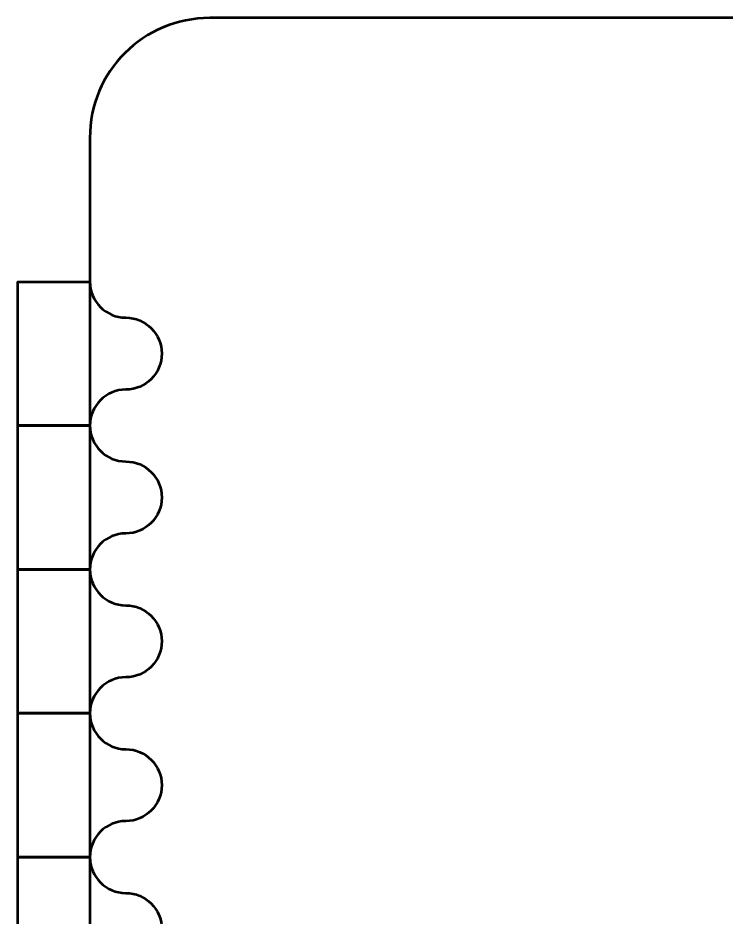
# Model space of a CAD drawing. Header units: centimetres. Extents: x -24.5 to 0, y -29.7 to 0.
# Drawn here: x -21.3 to -18.345, y -3.754 to 0 of the extents above; entities that cross this region are included whole.
import ezdxf

# ---------------------------------------------------------------- set-up
doc = ezdxf.new("R2010")
doc.units = ezdxf.units.CM
doc.header["$MEASUREMENT"] = 0
doc.layers.add('Layer 1', color=7, linetype='Continuous')

msp = doc.modelspace()

# ---------------------------------------------------------------- linework, layer by layer
at = {"layer": 'Layer 1', "color": 1, "lineweight": 53}
for points, knots in [([(-21.00003, -29.19995), (-21.00003, -29.19995), (-21.00003, -0.49992), (-21.00003, -0.49992), (-21.00003, -0.49992), (-21.00003, -0.22295), (-20.77694, 0.00004), (-20.49994, 0.00004), (-20.49994, 0.00004), (-20.49994, 0.00004), (-0.50008, 0.00004), (-0.50008, 0.00004), (-0.50008, 0.00004), (-0.22294, 0.00004), (0.00002, -0.22295), (0.00002, -0.49992), (0.00002, -0.49992), (0.00002, -0.49992), (0.00002, -29.19995), (0.00002, -29.19995), (0.00002, -29.19995), (0.00002, -29.47695), (-0.22294, -29.70004), (-0.50008, -29.70004), (-0.50008, -29.70004), (-0.50008, -29.70004), (-20.49994, -29.70004), (-20.49994, -29.70004), (-20.49994, -29.70004), (-20.77694, -29.70004), (-21.00003, -29.47695), (-21.00003, -29.19995)], [0, 0, 0, 0, 0.125, 0.125, 0.125, 0.125, 0.25, 0.25, 0.25, 0.25, 0.375, 0.375, 0.375, 0.375, 0.5, 0.5, 0.5, 0.5, 0.625, 0.625, 0.625, 0.625, 0.75, 0.75, 0.75, 0.75, 0.875, 0.875, 0.875, 0.875, 1, 1, 1, 1]), ([(-21.00003, -1.69992), (-21.00003, -1.61709), (-20.93286, -1.54992), (-20.85003, -1.54992), (-20.85003, -1.54992), (-20.7672, -1.54992), (-20.70003, -1.48275), (-20.70003, -1.39992), (-20.70003, -1.39992), (-20.70003, -1.31709), (-20.7672, -1.24992), (-20.85003, -1.24992), (-20.85003, -1.24992), (-20.93286, -1.24992), (-21.00003, -1.18275), (-21.00003, -1.09992), (-21.00003, -1.09992), (-21.00003, -1.09992), (-21.30003, -1.09992), (-21.30003, -1.09992), (-21.30003, -1.09992), (-21.30003, -1.09992), (-21.30003, -1.69992), (-21.30003, -1.69992), (-21.30003, -1.69992), (-21.30003, -1.69992), (-21.00003, -1.69992), (-21.00003, -1.69992)], [0, 0, 0, 0, 0.1428571, 0.1428571, 0.1428571, 0.1428571, 0.2857143, 0.2857143, 0.2857143, 0.2857143, 0.4285714, 0.4285714, 0.4285714, 0.4285714, 0.5714286, 0.5714286, 0.5714286, 0.5714286, 0.7142857, 0.7142857, 0.7142857, 0.7142857, 0.8571429, 0.8571429, 0.8571429, 0.8571429, 1, 1, 1, 1]), ([(-21.00003, -2.29992), (-21.00003, -2.21709), (-20.93286, -2.14992), (-20.85003, -2.14992), (-20.85003, -2.14992), (-20.7672, -2.14992), (-20.70003, -2.08275), (-20.70003, -1.99992), (-20.70003, -1.99992), (-20.70003, -1.91709), (-20.7672, -1.84992), (-20.85003, -1.84992), (-20.85003, -1.84992), (-20.93286, -1.84992), (-21.00003, -1.78275), (-21.00003, -1.69992), (-21.00003, -1.69992), (-21.00003, -1.69992), (-21.30003, -1.69992), (-21.30003, -1.69992), (-21.30003, -1.69992), (-21.30003, -1.69992), (-21.30003, -2.29992), (-21.30003, -2.29992), (-21.30003, -2.29992), (-21.30003, -2.29992), (-21.00003, -2.29992), (-21.00003, -2.29992)], [0, 0, 0, 0, 0.1428571, 0.1428571, 0.1428571, 0.1428571, 0.2857143, 0.2857143, 0.2857143, 0.2857143, 0.4285714, 0.4285714, 0.4285714, 0.4285714, 0.5714286, 0.5714286, 0.5714286, 0.5714286, 0.7142857, 0.7142857, 0.7142857, 0.7142857, 0.8571429, 0.8571429, 0.8571429, 0.8571429, 1, 1, 1, 1]), ([(-21.00003, -2.89992), (-21.00003, -2.81709), (-20.93286, -2.74992), (-20.85003, -2.74992), (-20.85003, -2.74992), (-20.7672, -2.74992), (-20.70003, -2.68275), (-20.70003, -2.59992), (-20.70003, -2.59992), (-20.70003, -2.51709), (-20.7672, -2.44992), (-20.85003, -2.44992), (-20.85003, -2.44992), (-20.93286, -2.44992), (-21.00003, -2.38275), (-21.00003, -2.29992), (-21.00003, -2.29992), (-21.00003, -2.29992), (-21.30003, -2.29992), (-21.30003, -2.29992), (-21.30003, -2.29992), (-21.30003, -2.29992), (-21.30003, -2.89992), (-21.30003, -2.89992), (-21.30003, -2.89992), (-21.30003, -2.89992), (-21.00003, -2.89992), (-21.00003, -2.89992)], [0, 0, 0, 0, 0.1428571, 0.1428571, 0.1428571, 0.1428571, 0.2857143, 0.2857143, 0.2857143, 0.2857143, 0.4285714, 0.4285714, 0.4285714, 0.4285714, 0.5714286, 0.5714286, 0.5714286, 0.5714286, 0.7142857, 0.7142857, 0.7142857, 0.7142857, 0.8571429, 0.8571429, 0.8571429, 0.8571429, 1, 1, 1, 1]), ([(-21.00003, -3.49992), (-21.00003, -3.41709), (-20.93286, -3.34992), (-20.85003, -3.34992), (-20.85003, -3.34992), (-20.7672, -3.34992), (-20.70003, -3.28275), (-20.70003, -3.19992), (-20.70003, -3.19992), (-20.70003, -3.11709), (-20.7672, -3.04992), (-20.85003, -3.04992), (-20.85003, -3.04992), (-20.93286, -3.04992), (-21.00003, -2.98275), (-21.00003, -2.89992), (-21.00003, -2.89992), (-21.00003, -2.89992), (-21.30003, -2.89992), (-21.30003, -2.89992), (-21.30003, -2.89992), (-21.30003, -2.89992), (-21.30003, -3.49992), (-21.30003, -3.49992), (-21.30003, -3.49992), (-21.30003, -3.49992), (-21.00003, -3.49992), (-21.00003, -3.49992)], [0, 0, 0, 0, 0.1428571, 0.1428571, 0.1428571, 0.1428571, 0.2857143, 0.2857143, 0.2857143, 0.2857143, 0.4285714, 0.4285714, 0.4285714, 0.4285714, 0.5714286, 0.5714286, 0.5714286, 0.5714286, 0.7142857, 0.7142857, 0.7142857, 0.7142857, 0.8571429, 0.8571429, 0.8571429, 0.8571429, 1, 1, 1, 1]), ([(-21.00003, -4.09992), (-21.00003, -4.01709), (-20.93286, -3.94992), (-20.85003, -3.94992), (-20.85003, -3.94992), (-20.7672, -3.94992), (-20.70003, -3.88275), (-20.70003, -3.79992), (-20.70003, -3.79992), (-20.70003, -3.71709), (-20.7672, -3.64992), (-20.85003, -3.64992), (-20.85003, -3.64992), (-20.93286, -3.64992), (-21.00003, -3.58275), (-21.00003, -3.49992), (-21.00003, -3.49992), (-21.00003, -3.49992), (-21.30003, -3.49992), (-21.30003, -3.49992), (-21.30003, -3.49992), (-21.30003, -3.49992), (-21.30003, -4.09992), (-21.30003, -4.09992), (-21.30003, -4.09992), (-21.30003, -4.09992), (-21.00003, -4.09992), (-21.00003, -4.09992)], [0, 0, 0, 0, 0.1428571, 0.1428571, 0.1428571, 0.1428571, 0.2857143, 0.2857143, 0.2857143, 0.2857143, 0.4285714, 0.4285714, 0.4285714, 0.4285714, 0.5714286, 0.5714286, 0.5714286, 0.5714286, 0.7142857, 0.7142857, 0.7142857, 0.7142857, 0.8571429, 0.8571429, 0.8571429, 0.8571429, 1, 1, 1, 1])]:
    msp.add_open_spline(points, degree=3, knots=knots, dxfattribs=at)

doc.saveas('drawing.dxf')
